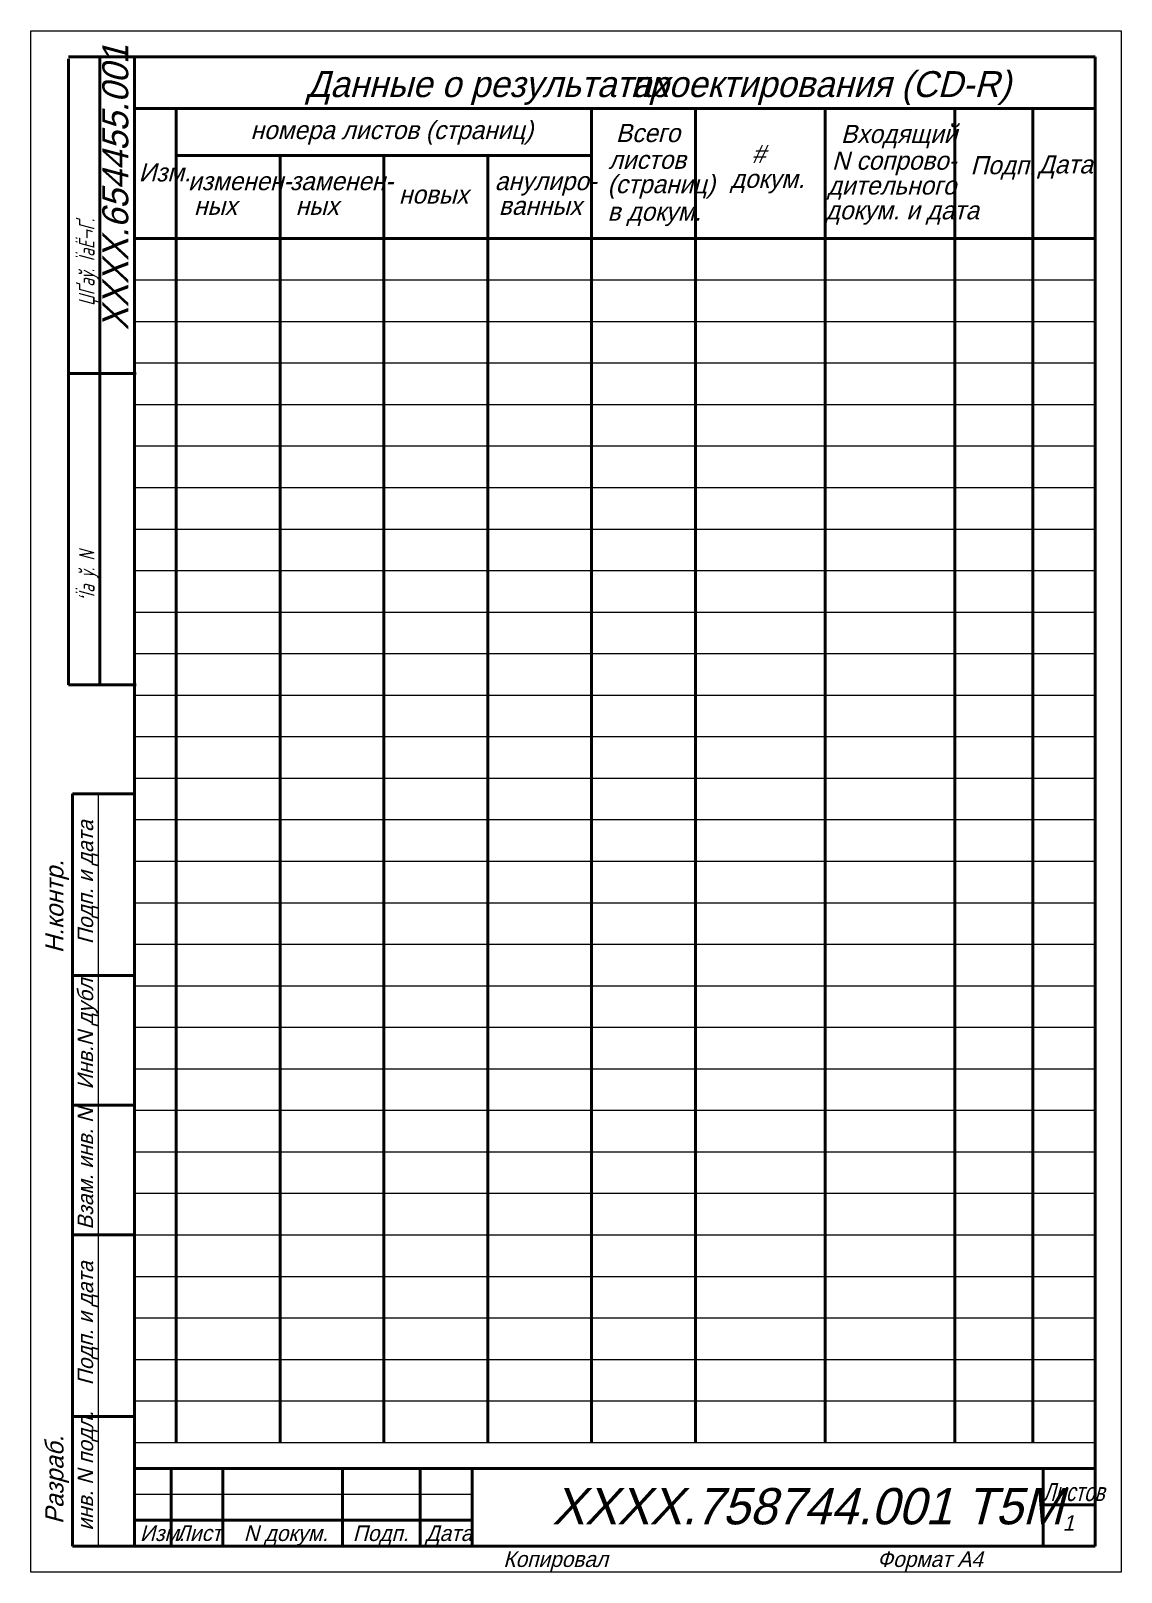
# Model space of a CAD drawing. Header units: millimetres. Extents: x 2648 to 2858, y 1257 to 1554.
import ezdxf

# ---------------------------------------------------------------- set-up
doc = ezdxf.new("R2010")
doc.units = ezdxf.units.MM
doc.layers.get('0').update_dxf_attribs({"lineweight": 40})
doc.layers.add('Текст', color=50, linetype='Continuous', lineweight=25)
doc.layers.add('Тонкий', color=80, linetype='Continuous', lineweight=20)
doc.styles.add('ECKD', font='ec5cdwin.shx', dxfattribs={"oblique": 15})
doc.styles.add('ESKD', font='eskd', dxfattribs={"width": 0.9, "oblique": 15, "height": 4})

msp = doc.modelspace()

# ---------------------------------------------------------------- linework, layer by layer
for p, q in [((2667.96, 1548.72), (2655.23, 1548.72)), ((2655.23, 1548.34), (2655.23, 1487.72)), ((2661.23, 1427.72), (2661.23, 1548.72)), ((2667.96, 1548.72), (2852.96, 1548.72)), ((2667.96, 1261.72), (2667.96, 1548.72)), ((2852.96, 1548.72), (2852.96, 1261.72)), ((2667.96, 1538.72), (2852.96, 1538.72)), ((2675.96, 1281.72), (2675.96, 1538.72)), ((2755.96, 1281.72), (2755.96, 1538.72)), ((2775.96, 1281.72), (2775.96, 1538.72)), ((2800.96, 1281.72), (2800.96, 1538.72)), ((2825.96, 1281.72), (2825.96, 1538.72)), ((2840.96, 1281.72), (2840.96, 1538.72)), ((2675.96, 1529.72), (2755.96, 1529.72)), ((2695.96, 1281.72), (2695.96, 1529.72)), ((2715.96, 1281.72), (2715.96, 1529.72)), ((2735.96, 1281.72), (2735.96, 1529.72)), ((2667.96, 1513.72), (2852.96, 1513.72)), ((2655.23, 1487.72), (2655.23, 1427.72)), ((2668.23, 1487.72), (2655.23, 1487.72)), ((2655.23, 1487.72), (2668.23, 1487.72)), ((2655.23, 1427.72), (2668.23, 1427.72)), ((2668.23, 1427.72), (2661.23, 1427.72)), ((2655.96, 1406.72), (2667.96, 1406.72)), ((2655.96, 1371.72), (2655.96, 1406.72)), ((2655.96, 1346.72), (2655.96, 1371.72)), ((2655.96, 1371.72), (2667.96, 1371.72)), ((2667.96, 1371.72), (2655.96, 1371.72)), ((2655.96, 1346.72), (2667.96, 1346.72)), ((2667.96, 1346.72), (2655.96, 1346.72)), ((2655.96, 1321.72), (2655.96, 1346.72)), ((2655.96, 1321.72), (2667.96, 1321.72)), ((2667.96, 1321.72), (2655.96, 1321.72)), ((2655.96, 1286.72), (2655.96, 1321.72)), ((2655.96, 1286.72), (2667.96, 1286.72)), ((2667.96, 1286.72), (2655.96, 1286.72)), ((2655.96, 1261.72), (2655.96, 1286.72)), ((2667.96, 1276.72), (2852.96, 1276.72)), ((2674.96, 1276.72), (2674.96, 1261.72)), ((2684.96, 1276.72), (2684.96, 1261.72)), ((2707.96, 1276.72), (2707.96, 1261.72)), ((2722.96, 1276.72), (2722.96, 1261.72)), ((2732.96, 1276.72), (2732.96, 1261.72)), ((2842.96, 1276.72), (2842.96, 1261.72)), ((2842.96, 1269.72), (2852.96, 1269.72)), ((2667.96, 1266.72), (2732.96, 1266.72)), ((2667.96, 1261.72), (2655.96, 1261.72)), ((2852.96, 1261.72), (2667.96, 1261.72))]:
    msp.add_line(p, q)
at = {"layer": 'Тонкий'}
for p, q in [((2647.96, 1553.72), (2857.96, 1553.72)), ((2647.96, 1256.72), (2647.96, 1553.72)), ((2857.96, 1553.72), (2857.96, 1256.72)), ((2667.96, 1505.72), (2852.96, 1505.72)), ((2667.96, 1497.72), (2852.96, 1497.72)), ((2667.96, 1489.72), (2852.96, 1489.72)), ((2667.96, 1481.72), (2852.96, 1481.72)), ((2667.96, 1473.72), (2852.96, 1473.72)), ((2667.96, 1465.72), (2852.96, 1465.72)), ((2667.96, 1457.72), (2852.96, 1457.72)), ((2667.96, 1449.72), (2852.96, 1449.72)), ((2667.96, 1441.72), (2852.96, 1441.72)), ((2667.96, 1433.72), (2852.96, 1433.72)), ((2667.96, 1425.72), (2852.96, 1425.72)), ((2667.96, 1417.72), (2852.96, 1417.72)), ((2667.96, 1409.72), (2852.96, 1409.72)), ((2660.96, 1406.72), (2660.96, 1261.72)), ((2667.96, 1401.72), (2852.96, 1401.72)), ((2667.96, 1393.72), (2852.96, 1393.72)), ((2667.96, 1385.72), (2852.96, 1385.72)), ((2667.96, 1377.72), (2852.96, 1377.72)), ((2667.96, 1369.72), (2852.96, 1369.72)), ((2667.96, 1361.72), (2852.96, 1361.72)), ((2667.96, 1353.72), (2852.96, 1353.72)), ((2667.96, 1345.72), (2852.96, 1345.72)), ((2667.96, 1337.72), (2852.96, 1337.72)), ((2667.96, 1329.72), (2852.96, 1329.72)), ((2667.96, 1321.72), (2852.96, 1321.72)), ((2667.96, 1313.72), (2852.96, 1313.72)), ((2667.96, 1305.72), (2852.96, 1305.72)), ((2667.96, 1297.72), (2852.96, 1297.72)), ((2667.96, 1289.72), (2852.96, 1289.72)), ((2667.96, 1281.72), (2852.96, 1281.72)), ((2667.96, 1271.72), (2732.96, 1271.72)), ((2857.96, 1256.72), (2647.96, 1256.72))]:
    msp.add_line(p, q, dxfattribs=at)

# ---------------------------------------------------------------- texts
at = {"layer": 'Текст', "style": 'ECKD', "oblique": 15}
for s, height, p in [('ХХХХ.654455.001', 5, (2666.73, 1496.01)), ('Подп. и дата', 3, (2659.96, 1377.72)), ('Н.контр.', 3.5, (2654.25, 1375.97)), ('Инв.N дубл.', 3, (2659.96, 1349.72)), ('Взам. инв. N', 3, (2659.96, 1322.72)), ('Подп. и дата', 3, (2659.96, 1292.72)), ('инв. N подл.', 3, (2659.96, 1264.72)), ('Разраб.', 3.5, (2654.25, 1265.97))]:
    msp.add_text(s, height=height, rotation=90, dxfattribs=at).set_placement(p)
for s, height, p in [('Данные о результатах', 5, (2701.05, 1540.95)), ('проектирования (CD-R)', 5, (2763.42, 1540.95)), ('номера листов (страниц)', 3.5, (2690.26, 1532.85)), ('Всего', 3.5, (2760.62, 1532.28)), ('Входящий', 3.5, (2803.97, 1532.09)), ('листов', 3.5, (2759.23, 1527.12)), ('#', 3.5, (2786.84, 1528.24)), ('N сопрово-', 3.5, (2802.25, 1526.96)), ('Подп.', 3.5, (2828.94, 1526.08)), ('Дата', 3.5, (2841.96, 1526.24)), ('Изм.', 3.5, (2668.72, 1524.69)), ('изменен-', 3.5, (2678.23, 1523.01)), ('заменен-', 3.5, (2697.84, 1523.01)), ('анулиро-', 3.5, (2737.31, 1523.02)), ('(страниц)', 3.5, (2759.03, 1522.43)), ('докум.', 3.5, (2782.74, 1523.46)), ('дительного', 3.5, (2801.43, 1522.17)), ('ных', 3.5, (2679.37, 1518.26)), ('ных', 3.5, (2698.95, 1518.26)), ('новых', 3.5, (2718.83, 1520.43)), ('ванных', 3.5, (2738.09, 1518.26)), ('в докум.', 3.5, (2759.03, 1517.13)), ('докум. и дата', 3.5, (2801.02, 1517.39)), ('ХХХХ.758744.001 Т5М', 7, (2748.38, 1265.93)), ('Изм.', 3, (2668.96, 1262.72)), ('Лист', 3, (2675.95, 1262.74)), ('N докум.', 3, (2688.96, 1262.72)), ('Подп.', 3, (2709.96, 1262.72)), ('Дата', 3, (2723.96, 1262.72)), ('1', 3, (2846.69, 1264.7)), ('Копировал', 3, (2738.96, 1257.72)), ('Формат A4', 3, (2810.96, 1257.72))]:
    msp.add_text(s, height=height, dxfattribs=at).set_placement(p)
at = {"layer": 'Текст', "style": 'ESKD', "oblique": 15, "width": 0.9}
for s, p in [('ЏҐаў. ЇаЁ¬Ґ\xad.', (2660.23, 1500.72)), ('‘Їа\xa0ў. N', (2660.23, 1443.72))]:
    msp.add_text(s, height=3, rotation=90, dxfattribs=at).set_placement(p)
at = {"layer": 'Текст', "style": 'ECKD', "oblique": 15, "width": 0.78}
msp.add_text('Листов', height=3.5, dxfattribs=at).set_placement((2842.86, 1270.42))

doc.saveas('drawing.dxf')
